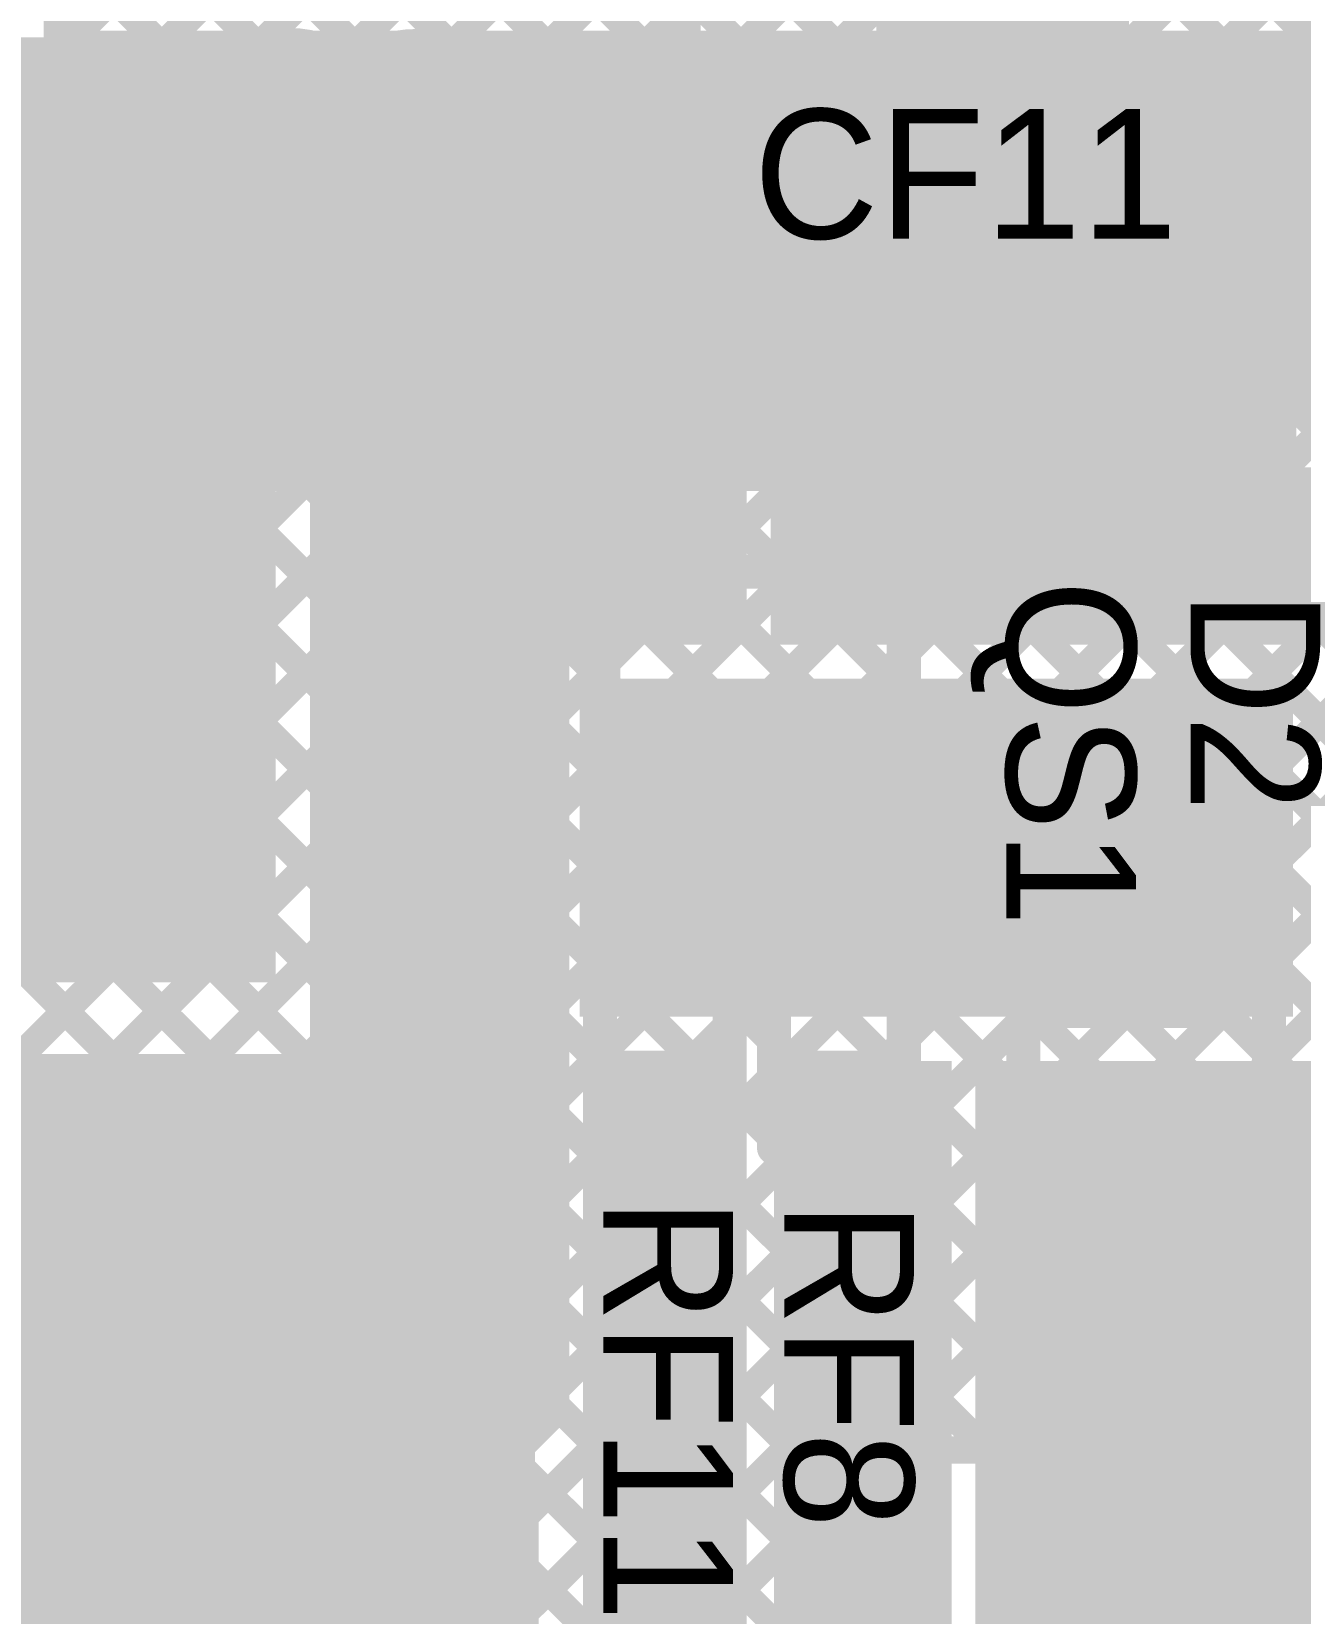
# Model space of a CAD drawing. Header units: millimetres. Extents: x 9.08 to 12.48, y 2.73 to 6.
# Drawn here: x 10.2715 to 10.6432, y 4.5611 to 5.0247 of the extents above; entities that cross this region are included whole.
import ezdxf

# ---------------------------------------------------------------- set-up
doc = ezdxf.new("R2010")
doc.units = ezdxf.units.MM
doc.header["$MEASUREMENT"] = 0
for name, color, linetype in [('BottomLayer', 5, 'Continuous'), ('BottomSolder', 6, 'Continuous'), ('MultiLayer', 9, 'Continuous'), ('TopLayer', 1, 'Continuous'), ('TopOverlay', 2, 'Continuous'), ('TopPaste', 8, 'Continuous'), ('TopSolder', 216, 'Continuous'), ('ViaHoleLayer', 16, 'Continuous')]:
    doc.layers.add(name, color=color, linetype=linetype)

# ---------------------------------------------------------------- blocks, each defined once
blk = doc.blocks.new('R__0402_3')
at = {"layer": 'TopLayer'}
for points in [[(-0.0095, -0.0125), (-0.0095, 0.0125), (-0.0275, -0.0125), (-0.0275, 0.0125)], [(0.0275, -0.0125), (0.0275, 0.0125), (0.0095, -0.0125), (0.0095, 0.0125)]]:
    blk.add_solid(points, dxfattribs=at)
at = {"layer": 'TopOverlay', "const_width": 0.01}
for points in [[(0.034, 0.019), (-0.034, 0.019)], [(-0.034, -0.019), (-0.034, 0.019)], [(0.034, -0.019), (0.034, 0.019)], [(0.034, -0.019), (-0.034, -0.019)]]:
    blk.add_lwpolyline(points, dxfattribs=at)
at = {"layer": 'TopOverlay', "const_width": 0.005}
for points in [[(-0.0365, 0.019, 1), (-0.0315, 0.019, 1)], [(-0.0365, 0.019, 1), (-0.0315, 0.019, 1)], [(0.0315, 0.019, 1), (0.0365, 0.019, 1)], [(0.0315, 0.019, 1), (0.0365, 0.019, 1)], [(-0.0365, -0.019, 1), (-0.0315, -0.019, 1)], [(-0.0365, -0.019, 1), (-0.0315, -0.019, 1)], [(0.0315, -0.019, 1), (0.0365, -0.019, 1)], [(0.0315, -0.019, 1), (0.0365, -0.019, 1)]]:
    blk.add_lwpolyline(points, format="xyb", close=True, dxfattribs=at)
at = {"layer": 'TopPaste'}
for points in [[(-0.0095, -0.0125), (-0.0095, 0.0125), (-0.0275, -0.0125), (-0.0275, 0.0125)], [(0.0275, -0.0125), (0.0275, 0.0125), (0.0095, -0.0125), (0.0095, 0.0125)]]:
    blk.add_solid(points, dxfattribs=at)
at = {"layer": 'TopSolder'}
for points in [[(-0.0055, -0.0165), (-0.0055, 0.0165), (-0.0315, -0.0165), (-0.0315, 0.0165)], [(0.0315, -0.0165), (0.0315, 0.0165), (0.0055, -0.0165), (0.0055, 0.0165)]]:
    blk.add_solid(points, dxfattribs=at)
blk = doc.blocks.new('R__0402_5')
at = {"layer": 'TopLayer'}
for points in [[(-0.0095, -0.0125), (-0.0095, 0.0125), (-0.0275, -0.0125), (-0.0275, 0.0125)], [(0.0275, -0.0125), (0.0275, 0.0125), (0.0095, -0.0125), (0.0095, 0.0125)]]:
    blk.add_solid(points, dxfattribs=at)
at = {"layer": 'TopOverlay', "const_width": 0.01}
for points in [[(0.034, 0.019), (-0.034, 0.019)], [(-0.034, -0.019), (-0.034, 0.019)], [(0.034, -0.019), (0.034, 0.019)], [(0.034, -0.019), (-0.034, -0.019)]]:
    blk.add_lwpolyline(points, dxfattribs=at)
at = {"layer": 'TopOverlay', "const_width": 0.005}
for points in [[(-0.0365, 0.019, 1), (-0.0315, 0.019, 1)], [(-0.0365, 0.019, 1), (-0.0315, 0.019, 1)], [(0.0315, 0.019, 1), (0.0365, 0.019, 1)], [(0.0315, 0.019, 1), (0.0365, 0.019, 1)], [(-0.0365, -0.019, 1), (-0.0315, -0.019, 1)], [(-0.0365, -0.019, 1), (-0.0315, -0.019, 1)], [(0.0315, -0.019, 1), (0.0365, -0.019, 1)], [(0.0315, -0.019, 1), (0.0365, -0.019, 1)]]:
    blk.add_lwpolyline(points, format="xyb", close=True, dxfattribs=at)
at = {"layer": 'TopPaste'}
for points in [[(-0.0095, -0.0125), (-0.0095, 0.0125), (-0.0275, -0.0125), (-0.0275, 0.0125)], [(0.0275, -0.0125), (0.0275, 0.0125), (0.0095, -0.0125), (0.0095, 0.0125)]]:
    blk.add_solid(points, dxfattribs=at)
at = {"layer": 'TopSolder'}
for points in [[(-0.0055, -0.0165), (-0.0055, 0.0165), (-0.0315, -0.0165), (-0.0315, 0.0165)], [(0.0315, -0.0165), (0.0315, 0.0165), (0.0055, -0.0165), (0.0055, 0.0165)]]:
    blk.add_solid(points, dxfattribs=at)
blk = doc.blocks.new('SC_70_3__SOT323__9')
at = {"layer": 'TopLayer'}
for points in [[(0.01378, 0.05512), (-0.01378, 0.05512), (0.01378, 0.01969), (-0.01378, 0.01969)], [(-0.01181, -0.01969), (-0.03937, -0.01969), (-0.01181, -0.05512), (-0.03937, -0.05512)], [(0.03937, -0.01969), (0.01181, -0.01969), (0.03937, -0.05512), (0.01181, -0.05512)]]:
    blk.add_solid(points, dxfattribs=at)
at = {"layer": 'TopOverlay', "const_width": 0.01}
for points in [[(-0.044, 0.027), (-0.044, -0.009)], [(-0.022, 0.027), (-0.044, 0.027)], [(0.044, 0.027), (0.022, 0.027)], [(0.044, 0.027), (0.044, -0.009)], [(0.003, -0.029), (-0.004, -0.029)]]:
    blk.add_lwpolyline(points, dxfattribs=at)
at = {"layer": 'TopOverlay'}
for points, const_width in [([(-0.0465, 0.027, 1), (-0.0415, 0.027, 1)], 0.005), ([(-0.0465, 0.027, 1), (-0.0415, 0.027, 1)], 0.005), ([(-0.0245, 0.027, 1), (-0.0195, 0.027, 1)], 0.005), ([(0.0195, 0.027, 1), (0.0245, 0.027, 1)], 0.005), ([(0.0415, 0.027, 1), (0.0465, 0.027, 1)], 0.005), ([(0.0415, 0.027, 1), (0.0465, 0.027, 1)], 0.005), ([(-0.0465, -0.009, 1), (-0.0415, -0.009, 1)], 0.005), ([(0.0415, -0.009, 1), (0.0465, -0.009, 1)], 0.005), ([(-0.054, -0.034, 1), (-0.056, -0.034, 1)], 0.01969), ([(-0.06092, -0.034, 1), (-0.05108, -0.034, 1)], 0.00984), ([(-0.05892, -0.034, 1), (-0.04908, -0.034, 1)], 0.00984), ([(-0.0065, -0.029, 1), (-0.0015, -0.029, 1)], 0.005), ([(0.0005, -0.029, 1), (0.0055, -0.029, 1)], 0.005)]:
    blk.add_lwpolyline(points, format="xyb", close=True, dxfattribs=dict(at, const_width=const_width))
at = {"layer": 'TopPaste'}
for points in [[(0.01378, 0.05512), (-0.01378, 0.05512), (0.01378, 0.01969), (-0.01378, 0.01969)], [(-0.01181, -0.01969), (-0.03937, -0.01969), (-0.01181, -0.05512), (-0.03937, -0.05512)], [(0.03937, -0.01969), (0.01181, -0.01969), (0.03937, -0.05512), (0.01181, -0.05512)]]:
    blk.add_solid(points, dxfattribs=at)
at = {"layer": 'TopSolder'}
for points in [[(0.01778, 0.05912), (-0.01778, 0.05912), (0.01778, 0.01569), (-0.01778, 0.01569)], [(-0.00781, -0.01569), (-0.04337, -0.01569), (-0.00781, -0.05912), (-0.04337, -0.05912)], [(0.04337, -0.01569), (0.00781, -0.01569), (0.04337, -0.05912), (0.00781, -0.05912)]]:
    blk.add_solid(points, dxfattribs=at)
blk = doc.blocks.new('SOD_123_16')
at = {"layer": 'TopLayer'}
for points in [[(-0.08248, -0.02402), (-0.04665, -0.02402), (-0.08248, 0.02402), (-0.04665, 0.02402)], [(0.04665, -0.02402), (0.08248, -0.02402), (0.04665, 0.02402), (0.08248, 0.02402)]]:
    blk.add_solid(points, dxfattribs=at)
at = {"layer": 'TopOverlay', "const_width": 0.01}
for points in [[(0.07, 0.036), (-0.049, 0.036)], [(0.07, -0.036), (-0.049, -0.036)]]:
    blk.add_lwpolyline(points, dxfattribs=at)
at = {"layer": 'TopOverlay', "const_width": 0.005}
for points in [[(-0.0515, 0.036, 1), (-0.0465, 0.036, 1)], [(0.0675, 0.036, 1), (0.0725, 0.036, 1)], [(-0.0515, -0.036, 1), (-0.0465, -0.036, 1)], [(0.0675, -0.036, 1), (0.0725, -0.036, 1)]]:
    blk.add_lwpolyline(points, format="xyb", close=True, dxfattribs=at)
at = {"layer": 'TopOverlay'}
for points in [[(0.07, 0.028), (0.124, 0.028), (0.07, 0.041), (0.124, 0.041)], [(0.086, -0.04), (0.124, -0.04), (0.086, 0.041), (0.124, 0.041)], [(0.07, -0.041), (0.124, -0.041), (0.07, -0.028), (0.124, -0.028)]]:
    blk.add_solid(points, dxfattribs=at)
at = {"layer": 'TopPaste'}
for points in [[(-0.08248, -0.02402), (-0.04665, -0.02402), (-0.08248, 0.02402), (-0.04665, 0.02402)], [(0.04665, -0.02402), (0.08248, -0.02402), (0.04665, 0.02402), (0.08248, 0.02402)]]:
    blk.add_solid(points, dxfattribs=at)
at = {"layer": 'TopSolder'}
for points in [[(-0.08648, -0.02802), (-0.04265, -0.02802), (-0.08648, 0.02802), (-0.04265, 0.02802)], [(0.04265, -0.02802), (0.08648, -0.02802), (0.04265, 0.02802), (0.08648, 0.02802)]]:
    blk.add_solid(points, dxfattribs=at)
blk = doc.blocks.new('ULR2G4R7MNL1GS_18')
at = {"layer": 'TopLayer'}
for points in [[(-0.19685, -0.04921), (-0.05906, -0.04921), (-0.19685, 0.04921), (-0.05906, 0.04921)], [(0.05906, -0.04921), (0.19685, -0.04921), (0.05906, 0.04921), (0.19685, 0.04921)]]:
    blk.add_solid(points, dxfattribs=at)
at = {"layer": 'TopOverlay', "const_width": 0.01}
for points in [[(-0.16647, 0.12), (-0.11947, 0.167)], [(-0.11947, 0.167), (0.16553, 0.167)], [(0.16553, 0.061), (0.16553, 0.167)], [(-0.16647, 0.06), (-0.16647, 0.12)], [(-0.20397, 0.063), (-0.20397, 0.096)], [(-0.21997, 0.08), (-0.18697, 0.08)], [(-0.16647, -0.12), (-0.16647, -0.06)], [(0.16553, -0.167), (0.16553, -0.061)], [(-0.16647, -0.12), (-0.11947, -0.167)], [(-0.11947, -0.167), (0.16553, -0.167)]]:
    blk.add_lwpolyline(points, dxfattribs=at)
at = {"layer": 'TopOverlay', "const_width": 0.005}
for points in [[(-0.12197, 0.167, 1), (-0.11697, 0.167, 1)], [(-0.12197, 0.167, 1), (-0.11697, 0.167, 1)], [(0.16303, 0.167, 1), (0.16803, 0.167, 1)], [(0.16303, 0.167, 1), (0.16803, 0.167, 1)], [(-0.16897, 0.12, 1), (-0.16397, 0.12, 1)], [(-0.16897, 0.12, 1), (-0.16397, 0.12, 1)], [(-0.20647, 0.096, 1), (-0.20147, 0.096, 1)], [(-0.22247, 0.08, 1), (-0.21747, 0.08, 1)], [(-0.18947, 0.08, 1), (-0.18447, 0.08, 1)], [(-0.20647, 0.063, 1), (-0.20147, 0.063, 1)], [(-0.16897, 0.06, 1), (-0.16397, 0.06, 1)], [(0.16303, 0.061, 1), (0.16803, 0.061, 1)], [(-0.16897, -0.06, 1), (-0.16397, -0.06, 1)], [(0.16303, -0.061, 1), (0.16803, -0.061, 1)], [(-0.16897, -0.12, 1), (-0.16397, -0.12, 1)], [(-0.16897, -0.12, 1), (-0.16397, -0.12, 1)], [(-0.12197, -0.167, 1), (-0.11697, -0.167, 1)], [(-0.12197, -0.167, 1), (-0.11697, -0.167, 1)], [(0.16303, -0.167, 1), (0.16803, -0.167, 1)], [(0.16303, -0.167, 1), (0.16803, -0.167, 1)]]:
    blk.add_lwpolyline(points, format="xyb", close=True, dxfattribs=at)
at = {"layer": 'TopPaste'}
for points in [[(-0.19685, -0.04921), (-0.05906, -0.04921), (-0.19685, 0.04921), (-0.05906, 0.04921)], [(0.05906, -0.04921), (0.19685, -0.04921), (0.05906, 0.04921), (0.19685, 0.04921)]]:
    blk.add_solid(points, dxfattribs=at)
at = {"layer": 'TopSolder'}
for points in [[(-0.20085, -0.05321), (-0.05506, -0.05321), (-0.20085, 0.05321), (-0.05506, 0.05321)], [(0.05506, -0.05321), (0.20085, -0.05321), (0.05506, 0.05321), (0.20085, 0.05321)]]:
    blk.add_solid(points, dxfattribs=at)
blk = doc.blocks.new('UWT0J102MNL1GS_20')
at = {"layer": 'TopLayer'}
for points in [[(-0.19685, -0.04921), (-0.05906, -0.04921), (-0.19685, 0.04921), (-0.05906, 0.04921)], [(0.05906, -0.04921), (0.19685, -0.04921), (0.05906, 0.04921), (0.19685, 0.04921)]]:
    blk.add_solid(points, dxfattribs=at)
at = {"layer": 'TopOverlay', "const_width": 0.01}
for points in [[(-0.11947, 0.167), (-0.16647, 0.12)], [(-0.11947, 0.167), (0.16553, 0.167)], [(0.16553, 0.167), (0.16553, 0.061)], [(-0.16647, 0.12), (-0.16647, 0.06)], [(-0.20397, 0.096), (-0.20397, 0.063)], [(-0.21997, 0.08), (-0.18697, 0.08)], [(-0.16647, -0.06), (-0.16647, -0.12)], [(0.16553, -0.061), (0.16553, -0.167)], [(-0.16647, -0.12), (-0.11947, -0.167)], [(-0.11947, -0.167), (0.16553, -0.167)]]:
    blk.add_lwpolyline(points, dxfattribs=at)
at = {"layer": 'TopOverlay', "const_width": 0.005}
for points in [[(-0.12197, 0.167, 1), (-0.11697, 0.167, 1)], [(-0.12197, 0.167, 1), (-0.11697, 0.167, 1)], [(0.16303, 0.167, 1), (0.16803, 0.167, 1)], [(0.16303, 0.167, 1), (0.16803, 0.167, 1)], [(-0.16897, 0.12, 1), (-0.16397, 0.12, 1)], [(-0.16897, 0.12, 1), (-0.16397, 0.12, 1)], [(-0.20647, 0.096, 1), (-0.20147, 0.096, 1)], [(-0.22247, 0.08, 1), (-0.21747, 0.08, 1)], [(-0.18947, 0.08, 1), (-0.18447, 0.08, 1)], [(-0.20647, 0.063, 1), (-0.20147, 0.063, 1)], [(-0.16897, 0.06, 1), (-0.16397, 0.06, 1)], [(0.16303, 0.061, 1), (0.16803, 0.061, 1)], [(-0.16897, -0.06, 1), (-0.16397, -0.06, 1)], [(0.16303, -0.061, 1), (0.16803, -0.061, 1)], [(-0.16897, -0.12, 1), (-0.16397, -0.12, 1)], [(-0.16897, -0.12, 1), (-0.16397, -0.12, 1)], [(-0.12197, -0.167, 1), (-0.11697, -0.167, 1)], [(-0.12197, -0.167, 1), (-0.11697, -0.167, 1)], [(0.16303, -0.167, 1), (0.16803, -0.167, 1)], [(0.16303, -0.167, 1), (0.16803, -0.167, 1)]]:
    blk.add_lwpolyline(points, format="xyb", close=True, dxfattribs=at)
at = {"layer": 'TopPaste'}
for points in [[(-0.19685, -0.04921), (-0.05906, -0.04921), (-0.19685, 0.04921), (-0.05906, 0.04921)], [(0.05906, -0.04921), (0.19685, -0.04921), (0.05906, 0.04921), (0.19685, 0.04921)]]:
    blk.add_solid(points, dxfattribs=at)
at = {"layer": 'TopSolder'}
for points in [[(-0.20085, -0.05321), (-0.05506, -0.05321), (-0.20085, 0.05321), (-0.05506, 0.05321)], [(0.05506, -0.05321), (0.20085, -0.05321), (0.05506, 0.05321), (0.20085, 0.05321)]]:
    blk.add_solid(points, dxfattribs=at)

msp = doc.modelspace()

# ---------------------------------------------------------------- linework, layer by layer
at = {"layer": 'BottomLayer'}
for points, const_width in [([(10.387, 5.28177), (10.6835, 4.98527)], 0.008), ([(10.387, 5.2542), (10.6835, 4.9577)], 0.008), ([(10.387, 5.22592), (10.6835, 4.92942)], 0.008), ([(10.387, 5.19763), (10.62253, 4.9621)], 0.008), ([(10.038, 4.74884), (10.47896, 5.1898)], 0.008), ([(10.3377, 5.02026), (10.4931, 5.17566)], 0.008), ([(10.387, 5.16935), (10.59998, 4.95637)], 0.008), ([(10.36288, 5.01715), (10.50725, 5.16152)], 0.008), ([(10.3938, 5.01979), (10.52139, 5.14738)], 0.008), ([(10.387, 5.14107), (10.56821, 4.95986)], 0.008), ([(10.40943, 5.00714), (10.53553, 5.13324)], 0.008), ([(10.038, 4.77713), (10.38387, 5.123)], 0.008), ([(10.279, 5.019), (10.279, 5.123)], 0.008), ([(10.29193, 5.123), (10.39601, 5.01892)], 0.008), ([(10.32021, 5.123), (10.6835, 4.75971)], 0.008), ([(10.3485, 5.123), (10.6835, 4.788)], 0.008), ([(10.37678, 5.123), (10.55409, 4.94569)], 0.008), ([(10.41187, 4.98129), (10.54967, 5.11909)], 0.008), ([(10.038, 4.57914), (10.56381, 5.10495)], 0.008), ([(10.279, 5.10764), (10.36916, 5.01748)], 0.008), ([(10.038, 4.55085), (10.57796, 5.09081)], 0.008), ([(10.279, 5.07936), (10.338, 5.02036)], 0.008), ([(10.038, 4.52257), (10.5921, 5.07667)], 0.008), ([(10.038, 4.49428), (10.60624, 5.06252)], 0.008), ([(10.279, 5.05108), (10.32198, 5.00809)], 0.008), ([(10.08851, 4.51651), (10.62038, 5.04838)], 0.008), ([(10.11322, 4.51294), (10.63453, 5.03424)], 0.008), ([(10.279, 5.02279), (10.31858, 4.98321)], 0.008), ([(10.038, 5.019), (10.279, 5.019)], 0.008), ([(10.05652, 5.019), (10.537, 4.53852)], 0.008), ([(10.0848, 5.019), (10.537, 4.5668)], 0.008), ([(10.11309, 5.019), (10.537, 4.59509)], 0.008), ([(10.14137, 5.019), (10.55137, 4.609)], 0.008), ([(10.16965, 5.019), (10.57965, 4.609)], 0.008), ([(10.19794, 5.019), (10.60794, 4.609)], 0.008), ([(10.22622, 5.019), (10.63622, 4.609)], 0.008), ([(10.25451, 5.019), (10.66451, 4.609)], 0.008), ([(10.347, 4.992), (10.347, 5.01775)], 0.01), ([(10.384, 4.9917), (10.384, 5.01745)], 0.01), ([(10.58994, 4.96137), (10.64867, 5.0201)], 0.008), ([(10.038, 5.00924), (10.537, 4.51023)], 0.008), ([(10.41121, 5.00371), (10.6835, 4.73143)], 0.008), ([(10.61928, 4.96242), (10.66281, 5.00596)], 0.008), ([(10.038, 4.72056), (10.31874, 5.0013)], 0.008), ([(10.32125, 4.992), (10.347, 4.992)], 0.01), ([(10.347, 4.96625), (10.347, 4.992)], 0.01), ([(10.384, 4.9917), (10.40975, 4.9917)], 0.01), ([(10.384, 4.96595), (10.384, 4.9917)], 0.01), ([(10.63895, 4.95382), (10.67695, 4.99181)], 0.008), ([(10.038, 4.98095), (10.537, 4.48195)], 0.008), ([(10.038, 4.69227), (10.32185, 4.97612)], 0.008), ([(10.40978, 4.97686), (10.6835, 4.70314)], 0.008), ([(10.038, 4.63571), (10.36857, 4.96627)], 0.008), ([(10.36309, 4.96698), (10.6835, 4.64658)], 0.008), ([(10.038, 4.60742), (10.39441, 4.96384)], 0.008), ([(10.038, 4.66399), (10.33774, 4.96373)], 0.008), ([(10.33821, 4.96358), (10.6835, 4.61829)], 0.008), ([(10.39449, 4.96387), (10.6835, 4.67486)], 0.008), ([(10.581, 4.933), (10.581, 4.95875)], 0.01), ([(10.618, 4.9327), (10.618, 4.95845)], 0.01), ([(10.038, 4.95267), (10.537, 4.45367)], 0.008), ([(10.037, 4.29529), (10.6835, 4.94179)], 0.008), ([(10.55525, 4.933), (10.581, 4.933)], 0.01), ([(10.581, 4.90725), (10.581, 4.933)], 0.01), ([(10.618, 4.9327), (10.64375, 4.9327)], 0.01), ([(10.618, 4.90695), (10.618, 4.9327)], 0.01), ([(10.038, 4.92438), (10.537, 4.42538)], 0.008), ([(10.14421, 4.51564), (10.55263, 4.92406)], 0.008), ([(10.64167, 4.91468), (10.6835, 4.87285)], 0.008), ([(10.037, 4.26701), (10.6835, 4.91351)], 0.008), ([(10.15964, 4.50279), (10.56486, 4.90801)], 0.008), ([(10.59369, 4.90609), (10.6835, 4.81628)], 0.008), ([(10.1615, 4.47637), (10.58969, 4.90455)], 0.008), ([(10.16253, 4.44911), (10.61642, 4.90299)], 0.008), ([(10.62441, 4.90365), (10.6835, 4.84457)], 0.008), ([(10.038, 4.8961), (10.537, 4.3971)], 0.008), ([(10.037, 4.23872), (10.6835, 4.88522)], 0.008), ([(10.038, 4.86781), (10.537, 4.36881)], 0.008), ([(10.037, 4.21044), (10.6835, 4.85694)], 0.008), ([(10.038, 4.83953), (10.52653, 4.351)], 0.008), ([(10.037, 4.18216), (10.6835, 4.82866)], 0.008), ([(10.038, 4.81124), (10.49824, 4.351)], 0.008), ([(10.04613, 4.163), (10.6835, 4.80037)], 0.008), ([(10.07441, 4.163), (10.6835, 4.77209)], 0.008), ([(10.5487, 4.609), (10.6835, 4.7438)], 0.008), ([(10.57698, 4.609), (10.6835, 4.71552)], 0.008), ([(10.60527, 4.609), (10.6835, 4.68723)], 0.008), ([(10.63355, 4.609), (10.6835, 4.65895)], 0.008), ([(10.537, 4.609), (10.6835, 4.609)], 0.008), ([(10.537, 4.351), (10.537, 4.609)], 0.008), ([(10.1027, 4.163), (10.537, 4.5973)], 0.008), ([(10.31898, 4.351), (10.537, 4.56902)], 0.008)]:
    msp.add_lwpolyline(points, dxfattribs=dict(at, const_width=const_width))
for points, const_width in [([(10.277, 5.02279, 1), (10.281, 5.02279, 1)], 0.004), ([(10.277, 5.019, 1), (10.281, 5.019, 1)], 0.004), ([(10.277, 5.019, 1), (10.281, 5.019, 1)], 0.004), ([(10.3357, 5.02026, 1), (10.3397, 5.02026, 1)], 0.004), ([(10.336, 5.02036, 1), (10.34, 5.02036, 1)], 0.004), ([(10.3445, 5.01775, 1), (10.3495, 5.01775, 1)], 0.005), ([(10.36088, 5.01715, 1), (10.36488, 5.01715, 1)], 0.004), ([(10.36716, 5.01748, 1), (10.37116, 5.01748, 1)], 0.004), ([(10.3815, 5.01745, 1), (10.3865, 5.01745, 1)], 0.005), ([(10.3918, 5.01979, 1), (10.3958, 5.01979, 1)], 0.004), ([(10.39401, 5.01892, 1), (10.39801, 5.01892, 1)], 0.004), ([(10.36369, 5.01515, 1), (10.36769, 5.01515, 1)], 0.004), ([(10.36369, 5.01515, 1), (10.36769, 5.01515, 1)], 0.004), ([(10.31998, 5.00809, 1), (10.32398, 5.00809, 1)], 0.004), ([(10.33913, 4.992, 1), (10.35487, 4.992, 1)], 0.01575), ([(10.37613, 4.9917, 1), (10.39187, 4.9917, 1)], 0.01575), ([(10.40743, 5.00714, 1), (10.41143, 5.00714, 1)], 0.004), ([(10.40921, 5.00371, 1), (10.41321, 5.00371, 1)], 0.004), ([(10.31674, 5.0013, 1), (10.32074, 5.0013, 1)], 0.004), ([(10.31875, 4.992, 1), (10.32375, 4.992, 1)], 0.005), ([(10.3445, 4.992, 1), (10.3495, 4.992, 1)], 0.005), ([(10.3445, 4.992, 1), (10.3495, 4.992, 1)], 0.005), ([(10.3445, 4.992, 1), (10.3495, 4.992, 1)], 0.005), ([(10.3815, 4.9917, 1), (10.3865, 4.9917, 1)], 0.005), ([(10.3815, 4.9917, 1), (10.3865, 4.9917, 1)], 0.005), ([(10.3815, 4.9917, 1), (10.3865, 4.9917, 1)], 0.005), ([(10.40725, 4.9917, 1), (10.41225, 4.9917, 1)], 0.005), ([(10.41175, 4.9917, 1), (10.41575, 4.9917, 1)], 0.004), ([(10.41175, 4.9917, 1), (10.41575, 4.9917, 1)], 0.004), ([(10.31658, 4.98321, 1), (10.32058, 4.98321, 1)], 0.004), ([(10.40987, 4.98129, 1), (10.41387, 4.98129, 1)], 0.004), ([(10.31985, 4.97612, 1), (10.32385, 4.97612, 1)], 0.004), ([(10.40778, 4.97686, 1), (10.41178, 4.97686, 1)], 0.004), ([(10.3445, 4.96625, 1), (10.3495, 4.96625, 1)], 0.005), ([(10.36109, 4.96698, 1), (10.36509, 4.96698, 1)], 0.004), ([(10.36331, 4.96856, 1), (10.36731, 4.96856, 1)], 0.004), ([(10.36331, 4.96856, 1), (10.36731, 4.96856, 1)], 0.004), ([(10.36657, 4.96627, 1), (10.37057, 4.96627, 1)], 0.004), ([(10.3815, 4.96595, 1), (10.3865, 4.96595, 1)], 0.005), ([(10.33574, 4.96373, 1), (10.33974, 4.96373, 1)], 0.004), ([(10.33621, 4.96358, 1), (10.34021, 4.96358, 1)], 0.004), ([(10.39241, 4.96384, 1), (10.39641, 4.96384, 1)], 0.004), ([(10.39249, 4.96387, 1), (10.39649, 4.96387, 1)], 0.004), ([(10.58794, 4.96137, 1), (10.59194, 4.96137, 1)], 0.004), ([(10.61728, 4.96242, 1), (10.62128, 4.96242, 1)], 0.004), ([(10.62053, 4.9621, 1), (10.62453, 4.9621, 1)], 0.004), ([(10.56621, 4.95986, 1), (10.57021, 4.95986, 1)], 0.004), ([(10.5785, 4.95875, 1), (10.5835, 4.95875, 1)], 0.005), ([(10.59798, 4.95637, 1), (10.60198, 4.95637, 1)], 0.004), ([(10.6155, 4.95845, 1), (10.6205, 4.95845, 1)], 0.005), ([(10.59769, 4.95615, 1), (10.60169, 4.95615, 1)], 0.004), ([(10.59769, 4.95615, 1), (10.60169, 4.95615, 1)], 0.004), ([(10.63695, 4.95382, 1), (10.64095, 4.95382, 1)], 0.004), ([(10.55209, 4.94569, 1), (10.55609, 4.94569, 1)], 0.004), ([(10.57313, 4.933, 1), (10.58887, 4.933, 1)], 0.01575), ([(10.61013, 4.9327, 1), (10.62587, 4.9327, 1)], 0.01575), ([(10.55275, 4.933, 1), (10.55775, 4.933, 1)], 0.005), ([(10.5785, 4.933, 1), (10.5835, 4.933, 1)], 0.005), ([(10.5785, 4.933, 1), (10.5835, 4.933, 1)], 0.005), ([(10.5785, 4.933, 1), (10.5835, 4.933, 1)], 0.005), ([(10.6155, 4.9327, 1), (10.6205, 4.9327, 1)], 0.005), ([(10.6155, 4.9327, 1), (10.6205, 4.9327, 1)], 0.005), ([(10.6155, 4.9327, 1), (10.6205, 4.9327, 1)], 0.005), ([(10.64125, 4.9327, 1), (10.64625, 4.9327, 1)], 0.005), ([(10.55063, 4.92406, 1), (10.55463, 4.92406, 1)], 0.004), ([(10.63967, 4.91468, 1), (10.64367, 4.91468, 1)], 0.004), ([(10.56286, 4.90801, 1), (10.56686, 4.90801, 1)], 0.004), ([(10.5785, 4.90725, 1), (10.5835, 4.90725, 1)], 0.005), ([(10.59169, 4.90609, 1), (10.59569, 4.90609, 1)], 0.004), ([(10.59731, 4.90956, 1), (10.60131, 4.90956, 1)], 0.004), ([(10.59731, 4.90956, 1), (10.60131, 4.90956, 1)], 0.004), ([(10.6155, 4.90695, 1), (10.6205, 4.90695, 1)], 0.005), ([(10.58769, 4.90455, 1), (10.59169, 4.90455, 1)], 0.004), ([(10.61442, 4.90299, 1), (10.61842, 4.90299, 1)], 0.004), ([(10.62241, 4.90365, 1), (10.62641, 4.90365, 1)], 0.004), ([(10.535, 4.609, 1), (10.539, 4.609, 1)], 0.004), ([(10.535, 4.609, 1), (10.539, 4.609, 1)], 0.004), ([(10.5467, 4.609, 1), (10.5507, 4.609, 1)], 0.004), ([(10.54937, 4.609, 1), (10.55337, 4.609, 1)], 0.004), ([(10.57498, 4.609, 1), (10.57898, 4.609, 1)], 0.004), ([(10.57765, 4.609, 1), (10.58165, 4.609, 1)], 0.004), ([(10.60327, 4.609, 1), (10.60727, 4.609, 1)], 0.004), ([(10.60594, 4.609, 1), (10.60994, 4.609, 1)], 0.004), ([(10.63155, 4.609, 1), (10.63555, 4.609, 1)], 0.004), ([(10.63422, 4.609, 1), (10.63822, 4.609, 1)], 0.004), ([(10.535, 4.5973, 1), (10.539, 4.5973, 1)], 0.004), ([(10.535, 4.59509, 1), (10.539, 4.59509, 1)], 0.004), ([(10.535, 4.56902, 1), (10.539, 4.56902, 1)], 0.004), ([(10.535, 4.5668, 1), (10.539, 4.5668, 1)], 0.004)]:
    msp.add_lwpolyline(points, format="xyb", close=True, dxfattribs=dict(at, const_width=const_width))
at = {"layer": 'BottomLayer', "const_width": 0.008}
for points in [[(10.36531, 4.96856, -2.071166), (10.36569, 5.01515)], [(10.36569, 5.01515, -0.624823), (10.41375, 4.9917)], [(10.41375, 4.9917, -0.630459), (10.36531, 4.96856)], [(10.59931, 4.90956, -2.071166), (10.59969, 4.95615)], [(10.59969, 4.95615, -0.624823), (10.64775, 4.9327)], [(10.64775, 4.9327, -0.630459), (10.59931, 4.90956)]]:
    msp.add_lwpolyline(points, format="xyb", dxfattribs=at)
at = {"layer": 'BottomLayer'}
for points in [[(10.034, 4.89), (10.511, 4.89), (10.034, 5.023), (10.511, 5.023)], [(10.502, 4.89), (10.642, 4.89), (10.502, 5.025), (10.642, 5.025)], [(10.548, 4.345), (10.686, 4.345), (10.548, 4.598), (10.686, 4.598)]]:
    msp.add_solid(points, dxfattribs=at)
at = {"layer": 'BottomSolder', "const_width": 0.01187}
for points in [[(10.34106, 4.992, 1), (10.35294, 4.992, 1)], [(10.37806, 4.9917, 1), (10.38994, 4.9917, 1)], [(10.57506, 4.933, 1), (10.58694, 4.933, 1)], [(10.61206, 4.9327, 1), (10.62394, 4.9327, 1)]]:
    msp.add_lwpolyline(points, format="xyb", close=True, dxfattribs=at)
at = {"layer": 'MultiLayer', "const_width": 0.01575}
for points in [[(10.33913, 4.992, 1), (10.35487, 4.992, 1)], [(10.37613, 4.9917, 1), (10.39187, 4.9917, 1)], [(10.57313, 4.933, 1), (10.58887, 4.933, 1)], [(10.61013, 4.9327, 1), (10.62587, 4.9327, 1)]]:
    msp.add_lwpolyline(points, format="xyb", close=True, dxfattribs=at)
at = {"layer": 'TopLayer', "const_width": 0.01575}
for points in [[(10.33913, 4.992, 1), (10.35487, 4.992, 1)], [(10.37613, 4.9917, 1), (10.39187, 4.9917, 1)], [(10.57313, 4.933, 1), (10.58887, 4.933, 1)], [(10.61013, 4.9327, 1), (10.62587, 4.9327, 1)]]:
    msp.add_lwpolyline(points, format="xyb", close=True, dxfattribs=at)
at = {"layer": 'TopLayer'}
for points in [[(10.519, 4.999), (10.593, 4.999), (10.519, 5.286), (10.593, 5.286)], [(10.288, 4.91075), (10.686, 4.91075), (10.288, 5.025), (10.686, 5.025)], [(10.343, 4.746), (10.343, 4.94), (10.174, 4.746), (10.174, 4.94)], [(10.419, 4.713), (10.419, 4.897), (10.353, 4.713), (10.353, 4.897)], [(10.481, 4.845), (10.481, 4.897), (10.401, 4.845), (10.401, 4.897)], [(10.678, 4.845), (10.678, 4.897), (10.488, 4.845), (10.488, 4.897)], [(10.641, 4.736), (10.641, 4.835), (10.432, 4.736), (10.432, 4.835)], [(10.419, 4.534), (10.419, 4.725), (10.043, 4.534), (10.043, 4.725)], [(10.481, 4.29), (10.481, 4.723), (10.433, 4.29), (10.433, 4.723)], [(10.541, 4.413), (10.541, 4.723), (10.489, 4.413), (10.489, 4.723)], [(10.689, 4.391), (10.689, 4.723), (10.548, 4.391), (10.548, 4.723)], [(10.42, 4.384), (10.42, 4.589), (10.214, 4.384), (10.214, 4.589)]]:
    msp.add_solid(points, dxfattribs=at)
at = {"layer": 'TopSolder', "const_width": 0.01187}
for points in [[(10.34106, 4.992, 1), (10.35294, 4.992, 1)], [(10.37806, 4.9917, 1), (10.38994, 4.9917, 1)], [(10.57506, 4.933, 1), (10.58694, 4.933, 1)], [(10.61206, 4.9327, 1), (10.62394, 4.9327, 1)]]:
    msp.add_lwpolyline(points, format="xyb", close=True, dxfattribs=at)
at = {"layer": 'ViaHoleLayer', "const_width": 0.00787}
for points in [[(10.34306, 4.992, 1), (10.35094, 4.992, 1)], [(10.38006, 4.9917, 1), (10.38794, 4.9917, 1)], [(10.57706, 4.933, 1), (10.58494, 4.933, 1)], [(10.61406, 4.9327, 1), (10.62194, 4.9327, 1)]]:
    msp.add_lwpolyline(points, format="xyb", close=True, dxfattribs=at)

# ---------------------------------------------------------------- block references
for name, p, rotation in [('ULR2G4R7MNL1GS_18', (10.29695, 5.129), 360), ('UWT0J102MNL1GS_20', (10.257, 4.73995), 90), ('SC_70_3__SOT323__9', (10.483, 4.8374), 180), ('SOD_123_16', (10.598, 4.69), 270), ('R__0402_3', (10.457, 4.7315), 270), ('R__0402_5', (10.508, 4.7315), 270)]:
    msp.add_blockref(name, p, dxfattribs=dict(rotation=rotation))

# ---------------------------------------------------------------- texts
at = {"layer": 'TopOverlay'}
msp.add_text('CF11', height=0.038, dxfattribs=at).set_placement((10.48295, 4.964))
for s, p in [('QS1', (10.557, 4.864)), ('D2', (10.611, 4.861)), ('RF11', (10.439, 4.683)), ('RF8', (10.492, 4.682))]:
    msp.add_text(s, height=0.038, rotation=270, dxfattribs=at).set_placement(p)

doc.saveas('drawing.dxf')
